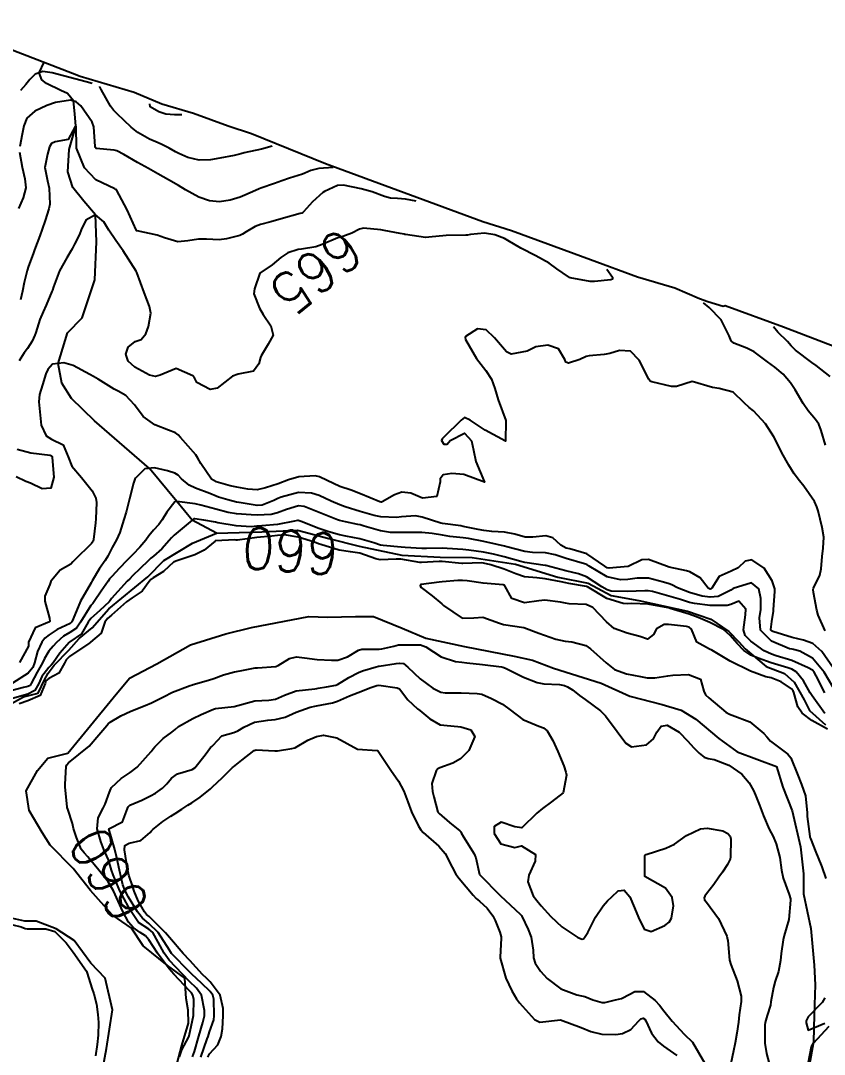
# Model space of a CAD drawing. Header units: metres. Extents: x 292545 to 299085, y 7450245 to 7463078.
# Drawn here: x 295709.7 to 295787.6, y 7462231.4 to 7462331.5 of the extents above; entities that cross this region are included whole.
import ezdxf
from ezdxf.enums import TextEntityAlignment as Align

# ---------------------------------------------------------------- set-up
doc = ezdxf.new("R2010")
doc.units = ezdxf.units.M
for name, color, linetype in [('Area', 45, 'Continuous'), ('Cotas', 45, 'Continuous'), ('Curvas de Nivel 1m', 11, 'Continuous'), ('Curvas de Nivel 5m', 15, 'Continuous'), ('Hidrografia', 140, 'Continuous')]:
    doc.layers.add(name, color=color, linetype=linetype)
doc.styles.add('Style-STANDARD', font='STANDARD.shx')

msp = doc.modelspace()

# ---------------------------------------------------------------- linework, layer by layer
at = {"layer": 'Area'}
msp.add_polyline3d([(295701.62, 7462331.51, 686.3), (295714.78, 7462326.43, 673.44), (295715.5, 7462326.13, 670.51), (295720.74, 7462324.59, 670.24), (295723.43, 7462323.45, 668.14), (295726.48, 7462322.54, 668.2), (295729.86, 7462321.34, 668.08), (295732.11, 7462320.59, 667.7), (295739.29, 7462317.67, 666.26), (295754.53, 7462312.05, 664.28), (295757.33, 7462311.19, 665.06), (295764.97, 7462308.37, 664.68), (295769.51, 7462306.71, 664.54), (295773.13, 7462305.63, 665.24), (295775.53, 7462304.61, 664.55), (295776.35, 7462304.31, 668.79), (295777.84, 7462303.86, 664.44), (295778.02, 7462303.91, 664.43), (295783.66, 7462301.85, 667.7), (295790.59, 7462299.21, 670.39)], dxfattribs=at)
at = {"layer": 'Curvas de Nivel 1m', "flags": 128}
for points, elevation in [([(295716.69, 7462325.43), (295716.1, 7462325.6), (295712.8, 7462326.47), (295711.88, 7462326.58), (295711.16, 7462326.32), (295710.64, 7462325.82), (295710.23, 7462325.32), (295709.72, 7462324.75)], 668), ([(295734.13, 7462319.35), (295733.07, 7462319.05), (295731.42, 7462318.72), (295731.07, 7462318.62), (295730.44, 7462318.45), (295729.06, 7462318.19), (295728.14, 7462318.03), (295727.06, 7462318), (295725.93, 7462318.27), (295725.07, 7462318.64), (295724.74, 7462318.81), (295724.13, 7462319.15), (295723.44, 7462319.53), (295723.08, 7462319.67), (295722.24, 7462320.02), (295721.09, 7462320.68), (295720.45, 7462321.2), (295719.11, 7462322.48), (295718.74, 7462322.84), (295718.44, 7462323.22), (295717.55, 7462324.83), (295717.43, 7462325.09), (295717.43, 7462325.14)], 668), ([(295740.02, 7462317.3), (295738.63, 7462317.2), (295737.86, 7462316.99), (295737.3, 7462316.74), (295737.05, 7462316.65), (295735.79, 7462316.26), (295735.04, 7462316), (295734.33, 7462315.74), (295733.03, 7462315.29), (295732.86, 7462315.22), (295732.5, 7462315.06), (295731.48, 7462314.61), (295731.02, 7462314.42), (295730.06, 7462314.13), (295729.01, 7462313.97), (295728.06, 7462314.06), (295727.02, 7462314.43), (295725.71, 7462315.13), (295725.03, 7462315.55), (295724.08, 7462316.11), (295723.05, 7462316.69), (295722.12, 7462317.18), (295721.06, 7462317.77), (295719.73, 7462318.54), (295719.07, 7462318.89), (295718.81, 7462318.96), (295717.07, 7462319.14), (295717, 7462319.24), (295716.98, 7462319.33), (295716.82, 7462321.24), (295716.66, 7462321.69), (295715.58, 7462323.26), (295715.13, 7462323.65), (295714.57, 7462323.82), (295713.13, 7462323.6), (295712.28, 7462323.29), (295711.12, 7462322.75), (295710.35, 7462322.08), (295710.05, 7462321.32), (295709.9, 7462320.51), (295709.66, 7462319.32)], 667), ([(295725.36, 7462322.39), (295724.64, 7462322.39), (295723.8, 7462322.47), (295723.12, 7462322.67), (295722.29, 7462323.18), (295722.25, 7462323.47)], 669), ([(295748.08, 7462314.04), (295747.04, 7462314.21), (295746.26, 7462314.27), (295745.59, 7462314.33), (295745.02, 7462314.49), (295743.81, 7462314.92), (295742.73, 7462315.23), (295741.03, 7462315.58), (295740.44, 7462315.55), (295739.18, 7462314.98), (295739.02, 7462314.87), (295738.04, 7462313.96), (295737.15, 7462313), (295737.08, 7462312.92), (295737, 7462312.88), (295736.83, 7462312.83), (295735, 7462312.3), (295733.98, 7462312.03), (295732.99, 7462311.77), (295732.47, 7462311.57), (295731.61, 7462311.06), (295731.23, 7462310.82), (295730.98, 7462310.71), (295729.68, 7462310.38), (295728.97, 7462310.28), (295727.75, 7462310.33), (295726.97, 7462310.33), (295725.93, 7462310.17), (295724.97, 7462310.09), (295723.67, 7462310.46), (295722.98, 7462310.72), (295721.02, 7462311.15), (295720.98, 7462311.16), (295720.96, 7462311.19), (295720.94, 7462311.24), (295720.06, 7462313.2), (295719.02, 7462315.12), (295718.98, 7462315.16), (295718.86, 7462315.21), (295717.04, 7462316.09), (295715.92, 7462317.25), (295715.16, 7462319.17), (295715.15, 7462319.26), (295715.12, 7462321.24), (295715.12, 7462321.26), (295715.1, 7462321.28), (295715.08, 7462321.28), (295715.04, 7462321.26), (295714.34, 7462320.01), (295713.08, 7462319.78), (295712.73, 7462319.63), (295712.54, 7462319.29), (295712.34, 7462318.57), (295712.1, 7462317.29), (295712.33, 7462316), (295712.51, 7462315.3), (295712.57, 7462313.73), (295712.48, 7462313.3), (295712.12, 7462312.17), (295711.83, 7462311.3), (295711.61, 7462310.67), (295711.1, 7462309.31), (295711.06, 7462309.2), (295710.95, 7462308.91), (295710.52, 7462307.74), (295710.38, 7462307.32), (295710.08, 7462306.16), (295709.92, 7462305.32), (295709.74, 7462304.48)], 666), ([(295709.63, 7462318.76), (295709.88, 7462317.32), (295710.16, 7462316.2), (295710.24, 7462315.32), (295710, 7462314.34), (295709.53, 7462313.32)], 667), ([(295787.7, 7462272.4), (295787.03, 7462273.92), (295786.92, 7462274.41), (295786.57, 7462276.11), (295786.55, 7462276.41), (295786.57, 7462276.53), (295787.21, 7462277.78), (295787.34, 7462278.4), (295787.42, 7462279.6), (295787.53, 7462280.4), (295787.57, 7462281.47), (295787.41, 7462282.4), (295787.03, 7462284.04), (295786.91, 7462284.41), (295786.67, 7462284.92), (295785.63, 7462286.43), (295785.21, 7462286.94), (295784.7, 7462287.62), (295784.19, 7462288.45), (295783.51, 7462289.66), (295783.11, 7462290.46), (295782.74, 7462291.2), (295781.94, 7462292.47), (295780.78, 7462293.71), (295780.34, 7462294.05), (295779.86, 7462294.49), (295778.8, 7462295.53), (295777.45, 7462295.87), (295776.8, 7462295.99), (295774.81, 7462296.55), (295773.32, 7462296.06), (295772.81, 7462296.08), (295770.9, 7462296.51), (295770.81, 7462296.55), (295770.74, 7462296.6), (295770.63, 7462296.79), (295769.68, 7462298.61), (295768.84, 7462299.48), (295767.78, 7462299.57), (295766.84, 7462299.28), (295766.31, 7462299.18), (295764.84, 7462299.05), (295764.54, 7462298.97), (295763.93, 7462298.68), (295762.83, 7462298.34), (295762.58, 7462298.44), (295762.47, 7462298.7), (295761.86, 7462299.72), (295760.85, 7462300.09), (295759.67, 7462299.91), (295758.84, 7462299.49), (295757.27, 7462299.2), (295756.84, 7462299.44), (295755.67, 7462300.78), (295754.87, 7462301.55), (295754.02, 7462301.65), (295752.86, 7462300.92), (295752.83, 7462300.81), (295752.86, 7462300.63), (295753.92, 7462298.8), (295754.82, 7462297.62), (295755.38, 7462296.78), (295755.71, 7462295.87), (295756.03, 7462294.78), (295756.76, 7462292.77), (295756.74, 7462290.77), (295754.75, 7462291.85), (295753.3, 7462292.8), (295752.77, 7462293.06), (295752.44, 7462292.81), (295750.75, 7462291.15), (295750.58, 7462291.01), (295750.54, 7462290.84), (295750.74, 7462290.48), (295751.07, 7462290.5), (295751.36, 7462290.83), (295752.75, 7462291.56), (295753.44, 7462290.8), (295753.62, 7462289.91), (295753.85, 7462288.8), (295754.69, 7462286.79), (295752.7, 7462287.54), (295751.52, 7462287.65), (295750.7, 7462287.52), (295750.41, 7462287.13), (295750.39, 7462286.84), (295750.09, 7462285.43), (295748.68, 7462285.26), (295747.56, 7462285.75), (295746.68, 7462285.84), (295745.99, 7462285.59), (295744.78, 7462284.91), (295744.7, 7462284.88), (295744.67, 7462284.88), (295744.56, 7462284.91), (295742.68, 7462285.66), (295741.76, 7462286.02), (295740.69, 7462286.39), (295739.44, 7462286.97), (295738.7, 7462287.32), (295738.28, 7462287.41), (295736.7, 7462287.33), (295735.69, 7462287.02), (295734.69, 7462286.64), (295733.47, 7462286.25), (295732.68, 7462286.06), (295731.75, 7462286.13), (295730.69, 7462286.32), (295730.06, 7462286.45), (295728.69, 7462286.84), (295728.24, 7462287.1), (295727.2, 7462288.62), (295726.93, 7462289.12), (295726.72, 7462289.45), (295725.22, 7462291.14), (295725, 7462291.4), (295724.75, 7462291.59), (295724.06, 7462291.85), (295722.75, 7462292.36), (295721.63, 7462293.18), (295720.78, 7462294.29), (295719.95, 7462295.2), (295719.2, 7462295.62), (295718.8, 7462295.83), (295717.27, 7462296.77), (295716.81, 7462297.03), (295716.44, 7462297.24), (295714.82, 7462298.1), (295713.92, 7462298.37), (295712.82, 7462298.24), (295712.38, 7462297.73), (295712.18, 7462297.3), (295711.86, 7462296.24), (295711.57, 7462295.3), (295711.51, 7462294.58), (295711.62, 7462293.3), (295711.73, 7462292.32), (295712.21, 7462291.3), (295712.74, 7462290.98), (295713.87, 7462290.41), (295714.36, 7462289.27), (295714.71, 7462288.35), (295715.63, 7462287.25), (295716.68, 7462285.97), (295717.03, 7462285.24), (295717.08, 7462284.83), (295717.02, 7462283.24), (295717, 7462282.88), (295716.81, 7462281.24), (295716.77, 7462281.09), (295716.62, 7462280.85), (295714.97, 7462279.26), (295714.8, 7462279.07), (295714.6, 7462278.86), (295713.58, 7462278.29), (295712.73, 7462277.29), (295712.68, 7462277.18), (295712.57, 7462276.9), (295712.1, 7462275.75), (295712.08, 7462275.29), (295712.54, 7462273.62), (295712.56, 7462273.29), (295712.55, 7462273.27), (295712.53, 7462273.27), (295711.15, 7462272.68), (295710.52, 7462271.31), (295710.5, 7462270.92), (295709.63, 7462269.32)], 664), ([(295788.19, 7462297.03), (295786.83, 7462298.12), (295786.43, 7462298.41), (295784.84, 7462299.58), (295784.43, 7462300.02), (295784.05, 7462300.44), (295783.13, 7462301.32), (295782.69, 7462301.85)], 666), ([(295788.48, 7462268.81), (295787.39, 7462270.4), (295786.51, 7462271.16), (295785.6, 7462271.51), (295784.52, 7462271.77), (295782.64, 7462272.34), (295782.52, 7462272.39), (295782.45, 7462272.46), (295782.44, 7462272.54), (295782.53, 7462273.3), (295782.69, 7462274.31), (295782.7, 7462274.46), (295782.83, 7462276.2), (295782.82, 7462276.46), (295782.58, 7462277.23), (295781.8, 7462278.47), (295780.6, 7462279.28), (295779.95, 7462279.14), (295779.27, 7462278.5), (295778.59, 7462278.17), (295777.44, 7462277.67), (295776.73, 7462276.53), (295776.64, 7462276.46), (295776.57, 7462276.45), (295776.5, 7462276.46), (295776.36, 7462276.53), (295775.59, 7462277.55), (295774.59, 7462278.12), (295774.26, 7462278.22), (295772.59, 7462278.58), (295770.6, 7462279.3), (295769.93, 7462279.28), (295768.63, 7462278.63), (295768.59, 7462278.62), (295766.77, 7462278.46), (295766.59, 7462278.5), (295766.36, 7462278.65), (295764.61, 7462279.87), (295762.98, 7462280.33), (295762.62, 7462280.42), (295762.11, 7462280.71), (295761.33, 7462281.41), (295760.63, 7462281.61), (295759.38, 7462281.48), (295758.63, 7462281.49), (295757.64, 7462281.76), (295756.63, 7462281.96), (295755.41, 7462282.01), (295754.64, 7462282.11), (295754.07, 7462282.23), (295752.64, 7462282.52), (295752.39, 7462282.56), (295750.64, 7462282.8), (295750.45, 7462282.84), (295748.65, 7462283.42), (295748, 7462283.53), (295746.65, 7462283.43), (295746.16, 7462283.39), (295744.65, 7462283.45), (295743.99, 7462283.57), (295742.66, 7462283.97), (295741.2, 7462284.42), (295740.67, 7462284.6), (295739.85, 7462284.97), (295738.68, 7462285.51), (295737.93, 7462285.73), (295736.68, 7462285.81), (295735, 7462285.35), (295734.67, 7462285.22), (295734.54, 7462285.17), (295734.28, 7462285.03), (295733.15, 7462284.56), (295732.67, 7462284.53), (295730.93, 7462284.82), (295730.67, 7462284.87), (295729.81, 7462285.09), (295728.93, 7462285.35), (295728.68, 7462285.45), (295728.09, 7462285.7), (295726.68, 7462286.23), (295726.07, 7462286.51), (295725.32, 7462287.14), (295725.02, 7462287.47), (295724.7, 7462287.68), (295723.96, 7462287.91), (295722.71, 7462288.18), (295721.77, 7462288.11), (295720.86, 7462287.19), (295720.8, 7462287.08), (295720.69, 7462286.71), (295720.3, 7462285.2), (295719.96, 7462283.89), (295719.75, 7462283.2), (295719.35, 7462281.93), (295719.04, 7462281.21), (295718.62, 7462280.46), (295718.2, 7462279.63), (295717.95, 7462279.23), (295717.38, 7462278.44), (295716.69, 7462277.24), (295716.64, 7462277.17), (295716.57, 7462277.05), (295715.55, 7462275.26), (295714.84, 7462273.57), (295714.69, 7462273.27), (295714.62, 7462273.18), (295714.53, 7462273.11), (295713.29, 7462272.52), (295712.51, 7462272.02), (295712.1, 7462271.7), (295711.8, 7462271.3), (295711.39, 7462270.4), (295711.1, 7462269.3), (295710.92, 7462268.86), (295710.47, 7462268.3), (295708.94, 7462267.33)], 663), ([(295788.46, 7462266.97), (295787.63, 7462268.4), (295786.49, 7462269.76), (295785.27, 7462270.43), (295784.64, 7462270.58), (295784.5, 7462270.61), (295784.27, 7462270.67), (295782.51, 7462271.4), (295781.43, 7462272.47), (295781.35, 7462273.66), (295781.47, 7462274.47), (295781.49, 7462275.54), (295781.29, 7462276.47), (295780.58, 7462277.05), (295778.81, 7462276.51), (295778.57, 7462276.35), (295777.35, 7462275.74), (295776.56, 7462275.65), (295775.79, 7462275.76), (295774.57, 7462276.11), (295773.4, 7462276.57), (295772.86, 7462276.86), (295772.58, 7462276.96), (295772.05, 7462277.11), (295770.58, 7462277.5), (295769.48, 7462277.51), (295768.58, 7462277.39), (295767.88, 7462277.34), (295766.58, 7462277.62), (295764.83, 7462278.67), (295764.6, 7462278.82), (295764.38, 7462278.89), (295762.6, 7462279.4), (295761.56, 7462279.76), (295760.61, 7462279.96), (295759.35, 7462279.99), (295758.61, 7462280.08), (295756.85, 7462280.54), (295756.62, 7462280.6), (295755.94, 7462280.78), (295754.63, 7462281.07), (295753.16, 7462281.34), (295752.63, 7462281.42), (295751.35, 7462281.55), (295750.63, 7462281.66), (295749.64, 7462281.84), (295748.63, 7462281.93), (295747.69, 7462281.93), (295746.63, 7462281.92), (295745.59, 7462281.94), (295744.63, 7462282.09), (295743.02, 7462282.55), (295742.64, 7462282.66), (295742.42, 7462282.71), (295741.23, 7462282.95), (295740.64, 7462283.1), (295740.44, 7462283.17), (295738.66, 7462283.85), (295737.22, 7462284.44), (295736.67, 7462284.5), (295735.52, 7462284.16), (295734.65, 7462283.82), (295734.02, 7462283.66), (295732.65, 7462283.6), (295732.08, 7462283.63), (295730.65, 7462283.74), (295729.87, 7462283.88), (295728.66, 7462284.19), (295727.21, 7462284.57), (295726.67, 7462284.69), (295724.88, 7462284.94), (295724.67, 7462284.9), (295723.9, 7462283.91), (295723.46, 7462283.16), (295723.12, 7462282.69), (295722.63, 7462282.16), (295722.18, 7462281.62), (295721.88, 7462281.18), (295721.3, 7462280.5), (295720.61, 7462279.81), (295720.03, 7462279.2), (295719.33, 7462278.47), (295718.58, 7462277.68), (295718.37, 7462277.43), (295718.22, 7462277.22), (295717.55, 7462276.24), (295716.88, 7462275.24), (295716.73, 7462275.06), (295716.55, 7462274.86), (295715.55, 7462273.25), (295715.14, 7462272.65), (295714.52, 7462272.23), (295713.89, 7462271.89), (295713.21, 7462271.28), (295712.89, 7462270.9), (295712.49, 7462270.42), (295712.05, 7462269.73), (295711.85, 7462269.3), (295711.36, 7462268.41), (295710.77, 7462267.31), (295710.65, 7462267.11), (295710.45, 7462267.02), (295710.03, 7462266.9), (295708.45, 7462266.49)], 662), ([(295787.69, 7462266.4), (295786.85, 7462268.03), (295786.64, 7462268.41), (295786.48, 7462268.59), (295786.08, 7462268.82), (295784.49, 7462269.53), (295782.97, 7462269.98), (295782.5, 7462270.13), (295781.81, 7462270.47), (295780.51, 7462271.41), (295779.97, 7462271.94), (295779.79, 7462272.49), (295780, 7462273.95), (295780.02, 7462274.49), (295779.34, 7462275.28), (295778.56, 7462274.95), (295778.22, 7462274.85), (295776.56, 7462274.84), (295775.04, 7462275.04), (295774.56, 7462275.16), (295773.7, 7462275.43), (295772.56, 7462275.75), (295770.97, 7462276.2), (295770.57, 7462276.28), (295770.25, 7462276.29), (295768.57, 7462276.21), (295766.97, 7462276.24), (295766.57, 7462276.36), (295766.08, 7462276.65), (295764.58, 7462277.62), (295763.82, 7462277.92), (295762.59, 7462278.22), (295760.64, 7462278.72), (295760.59, 7462278.73), (295758.6, 7462279.03), (295758.23, 7462279.11), (295756.6, 7462279.56), (295755.57, 7462279.82), (295754.61, 7462280.03), (295753.19, 7462280.23), (295752.61, 7462280.28), (295751.07, 7462280.38), (295750.62, 7462280.4), (295749.08, 7462280.39), (295748.62, 7462280.39), (295747.02, 7462280.48), (295746.62, 7462280.52), (295744.87, 7462280.66), (295744.62, 7462280.69), (295743.97, 7462280.92), (295742.63, 7462281.33), (295741.26, 7462281.58), (295740.63, 7462281.71), (295739.62, 7462281.99), (295738.64, 7462282.31), (295736.93, 7462283), (295736.64, 7462283.09), (295736.56, 7462283.09), (295736.27, 7462283.01), (295734.64, 7462282.71), (295733.11, 7462282.58), (295732.64, 7462282.54), (295732.07, 7462282.49), (295730.64, 7462282.56), (295728.86, 7462282.88), (295728.64, 7462282.92), (295727.49, 7462283.11), (295726.64, 7462283.25), (295726.52, 7462283.24), (295726.36, 7462283.12), (295724.63, 7462281.66), (295724.36, 7462281.41), (295724.14, 7462281.15), (295723.42, 7462280.35), (295722.61, 7462279.65), (295722.35, 7462279.43), (295722.09, 7462279.18), (295721.34, 7462278.44), (295720.58, 7462277.72), (295720.32, 7462277.45), (295720.07, 7462277.2), (295718.56, 7462275.52), (295718.42, 7462275.35), (295718.32, 7462275.22), (295717.41, 7462274.36), (295716.54, 7462273.6), (295716.3, 7462273.24), (295715.65, 7462272.12), (295714.5, 7462271.33), (295714.47, 7462271.3), (295714.43, 7462271.27), (295713.54, 7462270.23), (295712.88, 7462269.29), (295712.71, 7462269.06), (295712.48, 7462268.84), (295711.79, 7462267.97), (295711.49, 7462267.3), (295711.13, 7462266.62), (295710.44, 7462266.28), (295708.95, 7462265.85)], 661), ([(295787.95, 7462262.86), (295786.42, 7462263.72), (295785.48, 7462264.42), (295785.05, 7462265.05), (295784.69, 7462266.44), (295784.62, 7462266.6), (295784.46, 7462266.79), (295783.46, 7462267.45), (295782.47, 7462267.85), (295781.96, 7462267.96), (295780.47, 7462268.48), (295778.49, 7462269.47), (295776.74, 7462270.53), (295776.5, 7462270.62), (295775.27, 7462271.31), (295774.77, 7462272.56), (295774.53, 7462272.76), (295774.26, 7462272.83), (295772.53, 7462273), (295772.11, 7462273), (295771.37, 7462272.59), (295771.07, 7462272.05), (295770.51, 7462271.58), (295769.75, 7462271.85), (295768.52, 7462272.19), (295767.28, 7462272.64), (295766.53, 7462273.26), (295765.21, 7462274.66), (295764.56, 7462274.95), (295762.9, 7462275.03), (295762.56, 7462275.07), (295762.07, 7462275.19), (295760.56, 7462275.36), (295759.97, 7462275.31), (295758.56, 7462275.11), (295757.34, 7462275.54), (295756.67, 7462276.77), (295756.62, 7462276.81), (295756.57, 7462276.83), (295756.5, 7462276.85), (295754.58, 7462277.02), (295753.02, 7462277.25), (295752.58, 7462277.29), (295752.11, 7462277.29), (295750.58, 7462277.15), (295750.3, 7462277.12), (295748.57, 7462276.89), (295748.48, 7462276.86), (295748.46, 7462276.75), (295748.57, 7462276.6), (295749.62, 7462275.8), (295750.55, 7462275.01), (295750.73, 7462274.84), (295752.54, 7462273.64), (295753.67, 7462273.67), (295754.54, 7462273.72), (295756.15, 7462273.15), (295756.53, 7462273.02), (295758.52, 7462272.74), (295759.97, 7462272.18), (295760.52, 7462271.97), (295761.62, 7462271.6), (295762.51, 7462271.4), (295763.15, 7462271.33), (295764.51, 7462270.98), (295764.98, 7462270.67), (295766.48, 7462269.29), (295767.31, 7462268.64), (295768.47, 7462268.22), (295769.83, 7462267.97), (295770.47, 7462267.85), (295771.2, 7462267.86), (295772.47, 7462268.05), (295772.94, 7462268.1), (295774.47, 7462268.16), (295775.63, 7462267.71), (295775.97, 7462266.54), (295776.13, 7462266.21), (295776.45, 7462265.92), (295778.08, 7462264.51), (295778.43, 7462264.32), (295778.69, 7462264.24), (295780.42, 7462263.58), (295781.78, 7462262.47), (295782.05, 7462262.12), (295782.4, 7462261.72), (295784.1, 7462260.44), (295784.38, 7462260.09), (295785.06, 7462258.43), (295785.42, 7462257.5), (295785.82, 7462256.43), (295785.96, 7462254.77), (295785.98, 7462254.42), (295786.22, 7462252.48), (295786.23, 7462252.42), (295786.28, 7462252.28), (295786.8, 7462250.95), (295787.02, 7462250.41), (295787.4, 7462249.55), (295787.78, 7462248.4)], 659), ([(295726.4, 7462231.12), (295726.58, 7462231.66), (295727.01, 7462233.12), (295727.4, 7462234.45), (295727.55, 7462235.11), (295727.57, 7462235.62), (295727.27, 7462237.11), (295726.78, 7462237.79), (295726.12, 7462238.43), (295725.42, 7462239.14), (295724.14, 7462240.5), (295723.65, 7462241.16), (295723.08, 7462242.24), (295722.55, 7462243.17), (295722.18, 7462243.5), (295721.16, 7462244.16), (295720.44, 7462245.2), (295720.2, 7462245.65), (295719.34, 7462247.21), (295718.7, 7462248.76), (295718.56, 7462249.22), (295718.25, 7462250.2), (295717.81, 7462251.22), (295717.5, 7462252), (295717.16, 7462253.23), (295717.24, 7462254.29), (295717.75, 7462255.23), (295717.94, 7462255.6), (295718.34, 7462256.77), (295718.47, 7462257.09), (295718.56, 7462257.22), (295719.47, 7462258.09), (295720.36, 7462258.67), (295721.04, 7462259.19), (295722.38, 7462260.72), (295722.58, 7462260.97), (295722.74, 7462261.17), (295723.57, 7462261.98), (295724.4, 7462262.57), (295724.71, 7462262.84), (295725.05, 7462263.14), (295726.42, 7462263.92), (295727.25, 7462264.29), (295728.43, 7462264.82), (295728.64, 7462264.89), (295730.43, 7462265.08), (295732.44, 7462265.62), (295733.79, 7462265.69), (295734.44, 7462265.78), (295735.3, 7462266.17), (295736.45, 7462266.59), (295738.26, 7462266.79), (295738.45, 7462266.81), (295738.59, 7462266.84), (295739.38, 7462266.97), (295740.28, 7462267.14), (295740.46, 7462267.21), (295741.54, 7462267.87), (295742.47, 7462268.38), (295742.87, 7462268.53), (295744.21, 7462268.91), (295744.42, 7462268.97), (295744.48, 7462268.98), (295746.15, 7462269.23), (295746.49, 7462269.28), (295746.84, 7462269.23), (295747.27, 7462268.88), (295748.47, 7462267.74), (295749.69, 7462266.85), (295750.45, 7462266.46), (295750.9, 7462266.38), (295752.45, 7462266.4), (295753.99, 7462266.34), (295754.45, 7462266.25), (295755.36, 7462265.86), (295756.44, 7462265.3), (295757.18, 7462264.76), (295758.42, 7462263.82), (295759.96, 7462263.17), (295760.41, 7462263.01), (295760.77, 7462262.72), (295761.32, 7462261.79), (295761.82, 7462260.71), (295762.37, 7462259.32), (295762.59, 7462258.7), (295762.64, 7462258.41), (295762.33, 7462256.7), (295761.19, 7462255.85), (295760.32, 7462255.2), (295759.76, 7462254.73), (295758.3, 7462253.31), (295757.65, 7462253.4), (295756.3, 7462253.87), (295755.63, 7462253.45), (295755.62, 7462252.78), (295756.28, 7462251.78), (295757.63, 7462251.4), (295758.28, 7462251.58), (295759.65, 7462250.73), (295759.61, 7462250.08), (295758.98, 7462248.74), (295758.91, 7462248.07), (295759.42, 7462246.73), (295759.76, 7462246.28), (295760.2, 7462245.75), (295761.13, 7462244.71), (295762.18, 7462243.72), (295763.74, 7462242.68), (295764.17, 7462242.53), (295764.3, 7462242.55), (295764.4, 7462242.68), (295764.7, 7462243.19), (295765.46, 7462244.66), (295766.2, 7462245.75), (295766.62, 7462246.23), (295767.03, 7462246.64), (295767.66, 7462247.2), (295768.22, 7462247.28), (295768.79, 7462246.62), (295769.25, 7462245.57), (295769.61, 7462244.62), (295770.18, 7462243.49), (295770.85, 7462243.27), (295772.19, 7462243.85), (295772.59, 7462244.17), (295772.81, 7462244.57), (295773.01, 7462245.76), (295772.88, 7462246.57), (295772.23, 7462247.47), (295770.24, 7462248.61), (295770.23, 7462250.61), (295770.26, 7462250.66), (295770.37, 7462250.72), (295772.27, 7462251.35), (295773.12, 7462251.72), (295774.28, 7462252.56), (295775.62, 7462253.21), (295776.29, 7462253.28), (295777.79, 7462253.01), (295778.29, 7462252.78), (295778.51, 7462252.51), (295778.57, 7462252.22), (295778.53, 7462250.51), (295778.49, 7462250.27), (295778.26, 7462249.77), (295777.75, 7462249.01), (295777.42, 7462248.52), (295776.92, 7462247.84), (295776.22, 7462246.92), (295776.06, 7462246.69), (295776, 7462246.53), (295776.03, 7462246.35), (295776.21, 7462246.12), (295777.36, 7462244.52), (295778.18, 7462242.81), (295778.26, 7462242.51), (295778.27, 7462242.41), (295778.45, 7462240.51), (295778.57, 7462240.07), (295779.19, 7462238.5), (295779.57, 7462237.02), (295779.58, 7462236.5), (295779.38, 7462235.19), (295779.31, 7462234.5), (295779.14, 7462233.42), (295778.98, 7462232.5), (295778.84, 7462231.7), (295778.58, 7462230.5)], 661), ([(295727.2, 7462231.11), (295727.83, 7462232.88), (295727.91, 7462233.1), (295728.06, 7462233.54), (295728.46, 7462234.71), (295728.5, 7462235.1), (295728.48, 7462236.72), (295728.38, 7462237.1), (295728.11, 7462237.47), (295727.27, 7462238.26), (295726.33, 7462239.13), (295726.13, 7462239.33), (295724.37, 7462241.15), (295724.16, 7462241.45), (295723.08, 7462243.16), (295722.18, 7462244.05), (295721.55, 7462244.55), (295721.06, 7462245.19), (295720.21, 7462246.6), (295719.87, 7462247.2), (295719.66, 7462247.78), (295719.32, 7462249.21), (295719.06, 7462250.41), (295718.87, 7462251.21), (295718.29, 7462253.22), (295719.6, 7462253.91), (295720.09, 7462255.2), (295720.15, 7462255.36), (295720.32, 7462255.5), (295721.5, 7462256.01), (295722.33, 7462256.4), (295722.82, 7462256.68), (295723.5, 7462257.16), (295723.92, 7462257.58), (295724.35, 7462258.14), (295724.94, 7462258.56), (295726.36, 7462258.96), (295726.63, 7462259.13), (295727.64, 7462260.38), (295728.15, 7462261.1), (295728.28, 7462261.2), (295728.39, 7462261.32), (295729.25, 7462262.24), (295730.41, 7462262.56), (295730.78, 7462262.7), (295731.36, 7462263.07), (295732.42, 7462263.54), (295733.7, 7462263.76), (295734.42, 7462263.81), (295735.39, 7462264.05), (295736.43, 7462264.52), (295737.8, 7462264.99), (295738.43, 7462265.13), (295739.96, 7462265.44), (295740.44, 7462265.6), (295741.6, 7462266.1), (295742.45, 7462266.43), (295743.68, 7462266.92), (295744.26, 7462267.11), (295744.46, 7462267.13), (295746.22, 7462266.89), (295746.45, 7462266.77), (295747.27, 7462265.71), (295748.19, 7462264.86), (295748.43, 7462264.67), (295749.39, 7462263.88), (295750.41, 7462263.31), (295752.11, 7462263.12), (295752.41, 7462263.1), (295753.38, 7462262.81), (295753.77, 7462262.17), (295753.18, 7462260.81), (295752.37, 7462260.01), (295751.62, 7462259.58), (295750.37, 7462259.13), (295750.18, 7462259.03), (295750.02, 7462258.84), (295749.59, 7462257.6), (295749.66, 7462256.85), (295749.79, 7462256.31), (295750.19, 7462254.84), (295750.24, 7462254.77), (295750.31, 7462254.69), (295751.3, 7462253.83), (295752.3, 7462253.03), (295752.4, 7462252.92), (295752.45, 7462252.82), (295752.65, 7462252.45), (295753.69, 7462250.8), (295753.86, 7462250.4), (295754.22, 7462248.79), (295754.24, 7462248.75), (295756.21, 7462246.77), (295758.19, 7462244.91), (295758.28, 7462244.83), (295758.33, 7462244.75), (295758.92, 7462243.48), (295759.21, 7462242.73), (295759.42, 7462241.47), (295759.44, 7462240.73), (295759.62, 7462240.21), (295760.13, 7462239.43), (295760.76, 7462238.71), (295762.11, 7462237.71), (295763.66, 7462237.13), (295764.11, 7462237.05), (295764.41, 7462236.98), (295765.21, 7462236.66), (295766.1, 7462236.4), (295766.35, 7462236.4), (295767.39, 7462236.64), (295767.96, 7462236.78), (295768.1, 7462236.84), (295769.26, 7462237.46), (295770.11, 7462237.45), (295771.25, 7462236.59), (295771.65, 7462236.15), (295772.08, 7462235.6), (295772.88, 7462234.57), (295774.06, 7462233.34), (295774.84, 7462232.55), (295776.02, 7462230.54)], 662), ([(295727.9, 7462231.1), (295728.04, 7462231.41), (295728.85, 7462232.28), (295729.18, 7462233.09), (295729.31, 7462233.84), (295729.37, 7462235.09), (295729.37, 7462235.8), (295729.07, 7462237.09), (295728.12, 7462238.4), (295727.76, 7462238.74), (295727.38, 7462239.11), (295726.14, 7462240.45), (295725.5, 7462241.14), (295724.17, 7462242.69), (295723.77, 7462243.15), (295722.19, 7462244.71), (295721.94, 7462244.93), (295721.75, 7462245.18), (295721.14, 7462246.25), (295720.75, 7462247.19), (295720.62, 7462247.59), (295720.24, 7462248.72), (295720.13, 7462249.2), (295720.1, 7462249.34), (295719.82, 7462251.2), (295719.85, 7462251.62), (295720.27, 7462251.84), (295721.38, 7462252.08), (295722.29, 7462252.87), (295722.43, 7462253.03), (295722.57, 7462253.17), (295723.53, 7462253.93), (295724.31, 7462254.44), (295724.73, 7462254.72), (295725.35, 7462255.14), (295725.93, 7462255.52), (295726.32, 7462255.75), (295727.15, 7462256.3), (295728.13, 7462257.1), (295728.34, 7462257.3), (295729.28, 7462258.16), (295730.21, 7462259.08), (295730.29, 7462259.15), (295730.36, 7462259.22), (295731.18, 7462259.88), (295732.38, 7462260.8), (295732.57, 7462260.86), (295734.38, 7462260.76), (295734.64, 7462260.77), (295736.04, 7462261.01), (295736.31, 7462261.08), (295736.38, 7462261.11), (295737.59, 7462261.8), (295738.4, 7462262.17), (295739.08, 7462262.3), (295740.4, 7462262.04), (295742.38, 7462260.94), (295744.29, 7462260.82), (295744.38, 7462260.75), (295745.62, 7462258.9), (295746.35, 7462257.83), (295746.89, 7462256.88), (295747.28, 7462255.84), (295747.63, 7462254.88), (295748.3, 7462253.49), (295748.53, 7462253.11), (295748.76, 7462252.86), (295750.27, 7462251.54), (295750.87, 7462250.83), (295751.57, 7462249.51), (295751.91, 7462248.82), (295752.24, 7462248.4), (295753.59, 7462246.8), (295753.88, 7462246.46), (295754.21, 7462246.21), (295754.94, 7462245.53), (295755.52, 7462244.78), (295755.74, 7462244.33), (295756.18, 7462243.2), (295756.31, 7462242.77), (295756.32, 7462242.62), (295756.22, 7462240.77), (295756.23, 7462240.69), (295756.77, 7462238.76), (295757.35, 7462237.52), (295757.8, 7462236.75), (295758.1, 7462236.35), (295759.55, 7462234.74), (295760.07, 7462234.49), (295762.07, 7462234.7), (295764.07, 7462233.97), (295765, 7462233.6), (295766.06, 7462233.34), (295767.41, 7462233.29), (295768.06, 7462233.38), (295768.89, 7462233.79), (295769.64, 7462234.61), (295769.86, 7462234.82), (295770.08, 7462234.88), (295770.24, 7462234.77), (295770.34, 7462234.61), (295770.89, 7462233.43), (295771.53, 7462232.59), (295772.05, 7462232.17), (295773.35, 7462231.25)], 663), ([(295787.67, 7462236.83), (295787.41, 7462236.4), (295786.08, 7462234.99), (295785.87, 7462234.62), (295785.86, 7462234.42), (295786.07, 7462233.7), (295787.69, 7462234.4)], 659), ([(295788.07, 7462234.07), (295786.54, 7462232.41), (295786.37, 7462232.09), (295786.02, 7462230.42)], 659)]:
    msp.add_lwpolyline(points, dxfattribs=dict(at, elevation=elevation))
at = {"layer": 'Curvas de Nivel 5m', "flags": 128}
for points, elevation in [([(295766.56, 7462307.44), (295767.11, 7462306.65), (295767.11, 7462306.47), (295766.93, 7462306.41), (295765.36, 7462306.23), (295764.93, 7462306.25), (295763.01, 7462306.61), (295762.93, 7462306.64), (295762.83, 7462306.69), (295761.71, 7462307.48), (295760.95, 7462308.03), (295759.68, 7462308.73), (295758.23, 7462309.48), (295756.97, 7462310.22), (295756.62, 7462310.42), (295755.69, 7462310.78), (295754.69, 7462310.94), (295753.33, 7462310.81), (295753.04, 7462310.74), (295752.97, 7462310.74), (295752.9, 7462310.74), (295750.97, 7462310.71), (295749.3, 7462310.53), (295748.97, 7462310.52), (295747.04, 7462310.81), (295746.97, 7462310.81), (295746.91, 7462310.82), (295746.51, 7462310.89), (295744.98, 7462311.18), (295744.65, 7462311.24), (295742.98, 7462311.4), (295742.59, 7462311.33), (295741.83, 7462310.94), (295741.22, 7462310.69), (295740.97, 7462310.62), (295740.47, 7462310.46), (295738.96, 7462309.83), (295738.36, 7462309.59), (295736.96, 7462309.38), (295736.63, 7462309.34), (295735.65, 7462309.02), (295734.95, 7462308.58), (295734.12, 7462307.86), (295732.93, 7462307.05), (295732.41, 7462305.55), (295732.35, 7462305.06), (295732.89, 7462303.66), (295733.26, 7462303.05), (295733.98, 7462301.94), (295734.21, 7462301.04), (295733.73, 7462300.16), (295733.06, 7462299.05), (295732.99, 7462298.89), (295732.83, 7462298.26), (295732.3, 7462297.57), (295730.81, 7462297.27), (295730.28, 7462297.08), (295728.8, 7462295.92), (295728.12, 7462295.78), (295726.81, 7462296.45), (295726.59, 7462296.9), (295726.44, 7462297.12), (295724.82, 7462297.83), (295723.28, 7462297.16), (295722.81, 7462297.04), (295722.22, 7462297.18), (295720.82, 7462297.96), (295720.16, 7462298.54), (295719.95, 7462299.2), (295720.16, 7462299.88), (295720.85, 7462300.42), (295721.43, 7462300.61), (295721.89, 7462301.18), (295722.15, 7462301.9), (295722.37, 7462303.18), (295722.24, 7462303.82), (295721.71, 7462305.18), (295720.99, 7462307.13), (295720.96, 7462307.19), (295720.93, 7462307.24), (295719.67, 7462309.2), (295718.97, 7462310.21), (295718.28, 7462311.22), (295717.79, 7462312.03), (295717, 7462312.69), (295716.06, 7462312.19), (295715.62, 7462311.25), (295715.44, 7462310.79), (295714.96, 7462309.85), (295714.76, 7462309.46), (295714.65, 7462309.26), (295714.22, 7462308.54), (295713.5, 7462307.28), (295712.92, 7462305.72), (295712.82, 7462305.39), (295712.78, 7462305.29), (295712.23, 7462303.96), (295711.93, 7462303.3), (295711.61, 7462302.57), (295711.22, 7462301.31), (295711.13, 7462301.03), (295710.85, 7462300.46), (295710.41, 7462299.75), (295710.1, 7462299.32), (295709.6, 7462298.55)], 665), ([(295787.73, 7462290.4), (295787.34, 7462291.82), (295787.09, 7462292.41), (295786.77, 7462292.87), (295786.06, 7462293.7), (295785.59, 7462294.42), (295784.8, 7462295.76), (295784.36, 7462296.44), (295783.63, 7462297.26), (295782.83, 7462297.93), (295782.13, 7462298.47), (295780.84, 7462299.43), (295780.13, 7462299.78), (295778.85, 7462300.28), (295778.61, 7462300.51), (295778.41, 7462300.97), (295777.65, 7462302.52), (295776.48, 7462303.74), (295775.93, 7462304.19)], 665), ([(295709.39, 7462289.99), (295710.73, 7462289.66), (295712.6, 7462289.41), (295712.72, 7462289.36), (295712.77, 7462289.33), (295712.79, 7462289.29), (295712.81, 7462289.2), (295712.95, 7462287.29), (295712.68, 7462286.21), (295711.83, 7462286.15), (295710.69, 7462286.72), (295710.25, 7462286.88), (295709.31, 7462287.33)], 665), ([(295787.67, 7462264.4), (295786.45, 7462266.1), (295786.33, 7462266.29), (295786.27, 7462266.41), (295785.61, 7462267.57), (295784.91, 7462268.43), (295784.48, 7462268.7), (295784.1, 7462268.83), (295782.49, 7462269.3), (295781.22, 7462269.74), (295780.5, 7462270.04), (295779.83, 7462270.49), (295779.17, 7462271.16), (295778.52, 7462271.95), (295777.86, 7462272.52), (295776.53, 7462273.21), (295775.4, 7462273.69), (295774.54, 7462274.01), (295772.69, 7462274.58), (295772.55, 7462274.62), (295772.51, 7462274.62), (295770.56, 7462275), (295768.98, 7462275.05), (295768.56, 7462275.03), (295768.13, 7462275.06), (295766.56, 7462275.54), (295764.67, 7462276.67), (295764.57, 7462276.71), (295762.86, 7462276.98), (295762.58, 7462277.04), (295762.14, 7462277.15), (295760.58, 7462277.44), (295759.78, 7462277.53), (295758.58, 7462277.64), (295757.74, 7462277.91), (295756.59, 7462278.38), (295755.32, 7462278.78), (295754.6, 7462278.96), (295754.41, 7462278.98), (295752.59, 7462278.91), (295752.51, 7462278.91), (295750.6, 7462279.12), (295750.31, 7462279.13), (295748.6, 7462279.02), (295748.43, 7462279.03), (295746.6, 7462279.34), (295746.13, 7462279.36), (295744.6, 7462279.28), (295744.15, 7462279.37), (295742.61, 7462279.91), (295741.72, 7462280.05), (295740.62, 7462280.23), (295738.83, 7462280.76), (295738.62, 7462280.84), (295738.21, 7462280.98), (295736.63, 7462281.48), (295735.3, 7462281.69), (295734.63, 7462281.64), (295734.08, 7462281.58), (295732.63, 7462281.43), (295730.75, 7462281.2), (295730.62, 7462281.2), (295730.5, 7462281.21), (295728.62, 7462281.12), (295728.61, 7462281.12), (295728.58, 7462281.1), (295727.53, 7462280.2), (295726.61, 7462279.76), (295724.78, 7462279.15), (295724.65, 7462279.1), (295724.6, 7462279.07), (295723.59, 7462278.16), (295722.58, 7462277.55), (295722.36, 7462277.39), (295722.19, 7462277.17), (295721.51, 7462276.24), (295720.56, 7462275.61), (295719.99, 7462275.2), (295718.54, 7462273.92), (295718.16, 7462273.6), (295717.89, 7462273.23), (295717.56, 7462272.18), (295716.5, 7462271.3), (295716.48, 7462271.27), (295716.45, 7462271.24), (295714.49, 7462269.9), (295714.17, 7462269.59), (295714, 7462269.27), (295713.46, 7462268.29), (295712.46, 7462267.77), (295712.2, 7462267.55), (295712.11, 7462267.29), (295711.62, 7462266.12), (295710.44, 7462265.61), (295709.59, 7462265.32)], 660), ([(295725.15, 7462231.14), (295725.37, 7462231.81), (295726.05, 7462233.08), (295726.07, 7462233.13), (295726.08, 7462233.16), (295726.49, 7462235.12), (295726.53, 7462236.68), (295726.44, 7462237.12), (295726.3, 7462237.32), (295726.11, 7462237.51), (295724.58, 7462239.15), (295724.13, 7462239.65), (295723, 7462241.16), (295722.17, 7462242.45), (295721.84, 7462242.85), (295721.32, 7462243.18), (295720.64, 7462243.66), (295720.18, 7462244.17), (295719.64, 7462245.21), (295719.2, 7462246.22), (295718.74, 7462247.21), (295718.23, 7462248.09), (295717.33, 7462249.23), (295716.26, 7462250.52), (295715.9, 7462250.89), (295715.62, 7462251.25), (295715.17, 7462252.37), (295714.88, 7462253.26), (295714.77, 7462253.73), (295714.31, 7462255.13), (295714.26, 7462255.27), (295714.25, 7462255.34), (295714.06, 7462257.27), (295714.06, 7462257.56), (295714.16, 7462259.27), (295714.21, 7462259.43), (295714.37, 7462259.6), (295716.38, 7462261.24), (295717.32, 7462262.31), (295718.08, 7462263.22), (295718.24, 7462263.4), (295718.42, 7462263.56), (295719.45, 7462264.18), (295720.43, 7462264.63), (295721.8, 7462265.18), (295722.44, 7462265.44), (295723.6, 7462266), (295724.45, 7462266.45), (295726.18, 7462267.12), (295726.39, 7462267.18), (295726.45, 7462267.2), (295727.95, 7462267.62), (295728.46, 7462267.79), (295729.41, 7462268.15), (295730.47, 7462268.42), (295731.01, 7462268.53), (295732.48, 7462268.81), (295732.7, 7462268.83), (295734.48, 7462268.96), (295734.54, 7462268.97), (295734.71, 7462269.03), (295735.8, 7462269.71), (295736.49, 7462269.87), (295737.26, 7462269.77), (295738.49, 7462269.61), (295739.88, 7462269.57), (295740.49, 7462269.56), (295741.41, 7462269.87), (295742.5, 7462270.53), (295742.81, 7462270.62), (295744.5, 7462270.63), (295744.75, 7462270.65), (295745.91, 7462270.9), (295746.36, 7462271.04), (295746.5, 7462271.03), (295746.64, 7462271.03), (295748.5, 7462271.04), (295749, 7462270.85), (295750.49, 7462269.89), (295751.88, 7462269.44), (295752.49, 7462269.35), (295752.98, 7462269.3), (295754.49, 7462269.15), (295756.34, 7462268.91), (295756.48, 7462268.88), (295756.74, 7462268.77), (295758.47, 7462267.92), (295759.81, 7462267.39), (295760.46, 7462267.26), (295761.97, 7462267.19), (295762.46, 7462267.11), (295762.75, 7462266.99), (295763.22, 7462266.69), (295763.9, 7462266.13), (295764.44, 7462265.75), (295765.95, 7462264.65), (295766.43, 7462264.18), (295767.57, 7462262.64), (295768.39, 7462261.51), (295768.94, 7462261.17), (295770.39, 7462261.37), (295771.06, 7462261.93), (295771.41, 7462262.59), (295771.82, 7462263.18), (295772.41, 7462263.26), (295773.55, 7462262.57), (295774.39, 7462261.72), (295774.95, 7462261.11), (295775.51, 7462260.54), (295775.99, 7462260.15), (295776.38, 7462260.03), (295776.97, 7462259.93), (295778.37, 7462259.38), (295779.65, 7462258.5), (295780.35, 7462257.69), (295780.77, 7462256.92), (295780.97, 7462256.48), (295781.36, 7462255.51), (295781.73, 7462254.47), (295782.29, 7462253.19), (295782.68, 7462252.46), (295782.98, 7462251.75), (295783.32, 7462250.45), (295783.49, 7462249.21), (295783.65, 7462248.45), (295784.22, 7462246.85), (295784.34, 7462246.44), (295784.35, 7462246.3), (295784.19, 7462244.44), (295783.74, 7462242.88), (295783.64, 7462242.45), (295783.45, 7462241.15), (295783.39, 7462240.45), (295783.19, 7462239.39), (295782.88, 7462238.45), (295782.71, 7462237.86), (295782.46, 7462236.46), (295782.4, 7462236.15), (295782.08, 7462235.13), (295781.89, 7462234.46), (295781.85, 7462234.24), (295781.85, 7462232.46), (295782.04, 7462231.46), (295782.3, 7462230.47)], 660), ([(295708.18, 7462244.12), (295709.78, 7462243.72), (295710.18, 7462243.57), (295710.39, 7462243.53), (295712.18, 7462243.53), (295713.06, 7462243.28), (295714.16, 7462242.17), (295714.84, 7462241.26), (295716.13, 7462239.42), (295716.19, 7462239.25), (295716.65, 7462237.78), (295716.85, 7462237.24), (295717.1, 7462236.23), (295717.22, 7462235.23), (295717.28, 7462234.44), (295717.24, 7462233.23), (295717.15, 7462232.34), (295716.99, 7462231.24)], 660)]:
    msp.add_lwpolyline(points, dxfattribs=dict(at, elevation=elevation))
at = {"layer": 'Hidrografia'}
for points in [[(295728.74, 7462281.87), (295726.36, 7462283.12), (295724.88, 7462284.94), (295722.24, 7462288.14), (295716.9, 7462292.73), (295714.68, 7462294.9), (295713.74, 7462296.41), (295713.37, 7462298.3), (295714.28, 7462301.27), (295715.7, 7462302.73), (295716.94, 7462306.41), (295717.08, 7462310.1), (295717, 7462312.69), (295715.88, 7462314.03), (295714.81, 7462315.36), (295714.32, 7462316.87), (295714.45, 7462319.04), (295715.08, 7462321.28), (295714.99, 7462322.49), (295714.85, 7462323.74), (295714.27, 7462324.46), (295713.64, 7462324.76), (295712.26, 7462325.42), (295711.8, 7462325.77), (295711.55, 7462326.46), (295712.01, 7462327.5)], [(295707.74, 7462264.75), (295710.02, 7462266), (295711.43, 7462266.37), (295712.05, 7462267.65), (295712.4, 7462268.31), (295712.99, 7462269.06), (295714.4, 7462270.53), (295715.43, 7462271.65), (295716.67, 7462272.68), (295718.3, 7462274.52), (295722.06, 7462277.62), (295723.61, 7462279.23), (295726.41, 7462280.9), (295728.74, 7462281.87), (295733.12, 7462282), (295736.56, 7462282.16), (295739.6, 7462281.35), (295742.54, 7462280.59), (295746.69, 7462279.73), (295750.39, 7462279.53), (295753.5, 7462279.52), (295757.7, 7462278.86), (295761.8, 7462277.6), (295764.76, 7462277.03), (295766.98, 7462275.83), (295769.66, 7462275.33), (295774.36, 7462274.32), (295776.63, 7462273.53), (295778.37, 7462272.33), (295779.34, 7462271.34), (295779.96, 7462270.67), (295782, 7462268.93), (295783.78, 7462268.26), (295784.71, 7462267.44), (295785.67, 7462265.71), (295786.19, 7462264.67), (295787.74, 7462263.28)], [(295716.98, 7462226.01), (295718.05, 7462231.94), (295718.64, 7462235.69), (295717.95, 7462238.76), (295716.55, 7462240.22), (295714.92, 7462242.41), (295713.17, 7462243.54), (295711.24, 7462244.26), (295710.14, 7462244.26), (295708.4, 7462244.66)]]:
    msp.add_lwpolyline(points, dxfattribs=at)
at = {"layer": 'Hidrografia', "elevation": 682.88}
msp.add_lwpolyline([(295724.76, 7462229.89), (295725.37, 7462232.24), (295726.02, 7462234.39), (295725.98, 7462235.65), (295725.77, 7462236.79), (295725.65, 7462238.75), (295723.98, 7462239.97), (295721.63, 7462241.88), (295720.49, 7462243.59), (295718.62, 7462244.89), (295716.5, 7462247.26), (295714.83, 7462249.37), (295712.6, 7462251.65), (295711.82, 7462252.86), (295710.56, 7462255), (295710.28, 7462256.91), (295711.37, 7462258.86), (295712.39, 7462260.08), (295714.3, 7462260.56), (295718.7, 7462265.9), (295720.28, 7462267.81), (295722.93, 7462269.19), (295726.19, 7462271.06), (295729.64, 7462272.12), (295732.12, 7462272.73), (295737.66, 7462273.8), (295739.49, 7462273.72), (295742.18, 7462273.8), (295743.93, 7462273.8), (295746.73, 7462272.66), (295749.01, 7462271.69), (295752.76, 7462270.87), (295757.56, 7462269.94), (295759.35, 7462269.57), (295761.38, 7462268.8), (295765.99, 7462267.32), (295768.79, 7462266.06), (295771.92, 7462265.25), (295773.75, 7462264.72), (295775.18, 7462263.83), (295777.41, 7462261.96), (295779.17, 7462260.69), (295782.99, 7462259.27), (295783.6, 7462257.24), (295784.5, 7462254.96), (295785.31, 7462251.46), (295785.6, 7462248.86), (295785.6, 7462246.91), (295786.33, 7462243.55), (295786.66, 7462240.02), (295786.74, 7462238.11), (295786.66, 7462235.19), (295786.58, 7462232.57), (295786.17, 7462230.21)], dxfattribs=at)

# ---------------------------------------------------------------- texts
at = {"layer": 'Cotas', "style": 'Style-STANDARD'}
for s, rotation, p in [('665', 219.0722, (295738.4, 7462307.19, 665)), ('660', 175.5968, (295735.91, 7462280.13, 660)), ('660', 121.419, (295718.32, 7462248.78, 660))]:
    msp.add_text(s, height=4, rotation=rotation, dxfattribs=at).set_placement(p, align=Align.MIDDLE_CENTER)

doc.saveas('drawing.dxf')
